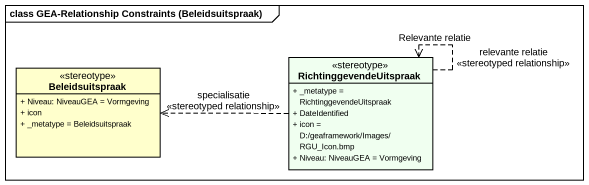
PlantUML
@startuml
mainframe class GEA-Relationship Constraints (Beleidsuitspraak)
hide circle
hide empty members
skinparam classAttributeIconSize 0
class Beleidsuitspraak <<stereotype>> {
  + Niveau: NiveauGEA = Vormgeving
  + icon
  + _metatype = Beleidsuitspraak
}
class RichtinggevendeUitspraak <<stereotype>> #F0FFF0 {
  + _metatype = RichtinggevendeUitspraak
  + DateIdentified
  + icon = D:/geaframework/Images/RGU_Icon.bmp
  + Niveau: NiveauGEA = Vormgeving
}
RichtinggevendeUitspraak .left.> Beleidsuitspraak : specialisatie\n<<stereotyped relationship>>
RichtinggevendeUitspraak ..> RichtinggevendeUitspraak : Relevante relatie
RichtinggevendeUitspraak ..> RichtinggevendeUitspraak : relevante relatie\n<<stereotyped relationship>>
@enduml
